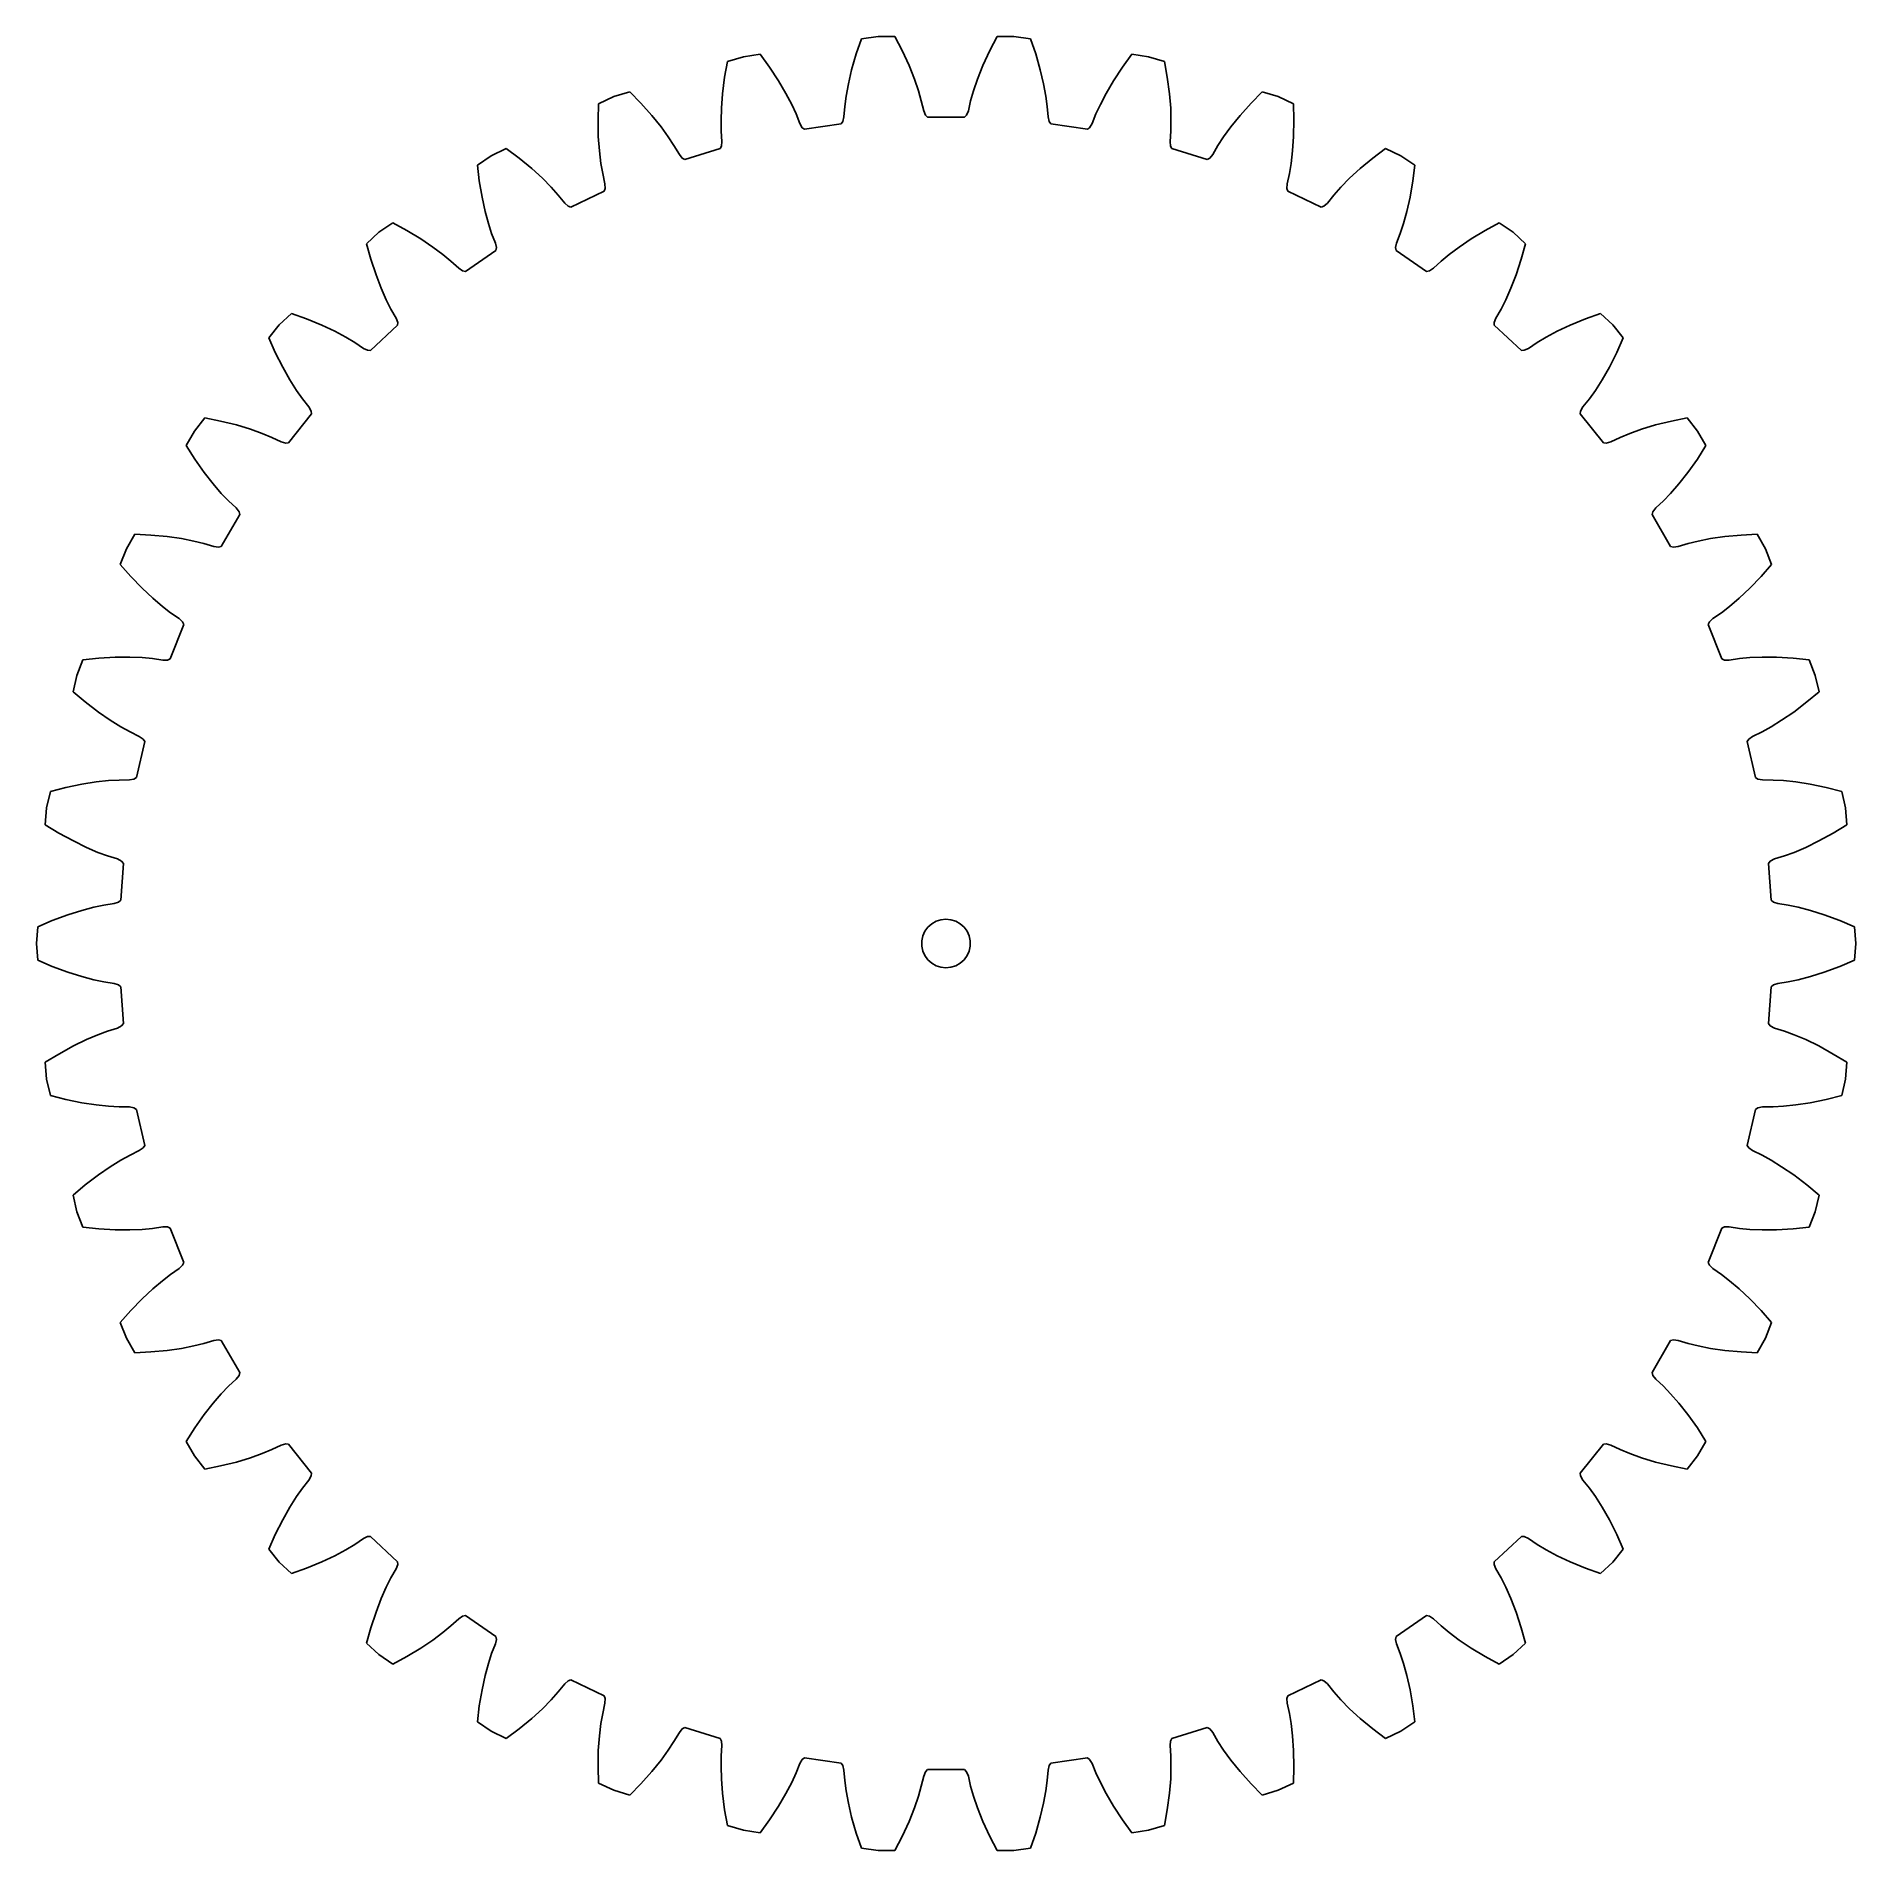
# Model space of a CAD drawing. Extents: x 0 to 112, y 0 to 112.
import ezdxf

# ---------------------------------------------------------------- set-up
doc = ezdxf.new("R2010")
doc.units = 0

msp = doc.modelspace()

# ---------------------------------------------------------------- linework, layer by layer
for p, q in [((50.81, 111.58), (50.5, 110.65)), ((51.84, 111.73), (50.81, 111.58)), ((52.87, 111.73), (51.84, 111.73)), ((53.32, 110.86), (52.87, 111.73)), ((59.18, 111.73), (58.72, 110.86)), ((60.21, 111.73), (59.18, 111.73)), ((61.23, 111.58), (60.21, 111.73)), ((61.55, 110.65), (61.23, 111.58)), ((42.57, 110.18), (42.39, 109.21)), ((43.56, 110.48), (42.57, 110.18)), ((44.58, 110.64), (43.56, 110.48)), ((45.16, 109.84), (44.58, 110.64)), ((45.71, 108.99), (45.16, 109.84)), ((50.5, 110.65), (50.21, 109.67)), ((53.75, 109.93), (53.32, 110.86)), ((54.08, 109.1), (53.75, 109.93)), ((58.3, 109.93), (57.97, 109.1)), ((58.72, 110.86), (58.3, 109.93)), ((61.83, 109.67), (61.55, 110.65)), ((66.89, 109.84), (66.33, 108.99)), ((67.47, 110.64), (66.89, 109.84)), ((68.49, 110.48), (67.47, 110.64)), ((69.48, 110.18), (68.49, 110.48)), ((69.65, 109.21), (69.48, 110.18)), ((42.39, 109.21), (42.26, 108.2)), ((46.16, 108.22), (45.71, 108.99)), ((50.01, 108.8), (49.87, 108.04)), ((50.21, 109.67), (50.01, 108.8)), ((54.33, 108.38), (54.08, 109.1)), ((57.97, 109.1), (57.72, 108.38)), ((62.03, 108.8), (61.83, 109.67)), ((62.17, 108.04), (62.03, 108.8)), ((66.33, 108.99), (65.88, 108.22)), ((69.78, 108.2), (69.65, 109.21)), ((34.62, 107.57), (34.59, 106.59)), ((35.56, 108.02), (34.62, 107.57)), ((36.54, 108.32), (35.56, 108.02)), ((37.23, 107.62), (36.54, 108.32)), ((37.91, 106.86), (37.23, 107.62)), ((42.26, 108.2), (42.19, 107.31)), ((46.52, 107.54), (46.16, 108.22)), ((49.87, 108.04), (49.79, 107.41)), ((54.5, 107.76), (54.33, 108.38)), ((54.65, 107.14), (54.5, 107.76)), ((57.54, 107.76), (57.4, 107.14)), ((57.72, 108.38), (57.54, 107.76)), ((62.25, 107.41), (62.17, 108.04)), ((65.88, 108.22), (65.53, 107.54)), ((69.86, 107.31), (69.78, 108.2)), ((74.81, 107.62), (74.13, 106.86)), ((75.5, 108.32), (74.81, 107.62)), ((76.49, 108.02), (75.5, 108.32)), ((77.42, 107.57), (76.49, 108.02)), ((77.45, 106.59), (77.42, 107.57)), ((34.59, 106.59), (34.61, 105.57)), ((38.47, 106.17), (37.91, 106.86)), ((42.19, 107.31), (42.17, 106.55)), ((42.17, 106.55), (42.18, 105.9)), ((46.79, 106.96), (46.52, 107.54)), ((47.02, 106.36), (46.79, 106.96)), ((49.67, 106.49), (49.57, 106.35)), ((49.74, 106.77), (49.67, 106.49)), ((49.79, 107.41), (49.74, 106.77)), ((54.76, 106.87), (54.65, 107.14)), ((54.88, 106.75), (54.76, 106.87)), ((57.16, 106.75), (54.88, 106.75)), ((57.29, 106.87), (57.16, 106.75)), ((57.4, 107.14), (57.29, 106.87)), ((62.31, 106.77), (62.25, 107.41)), ((62.37, 106.49), (62.31, 106.77)), ((62.48, 106.35), (62.37, 106.49)), ((65.26, 106.96), (65.02, 106.36)), ((65.53, 107.54), (65.26, 106.96)), ((69.88, 106.55), (69.86, 107.31)), ((69.87, 105.9), (69.88, 106.55)), ((74.13, 106.86), (73.57, 106.17)), ((77.43, 105.57), (77.45, 106.59)), ((34.61, 105.57), (34.68, 104.68)), ((38.92, 105.54), (38.47, 106.17)), ((39.27, 105.01), (38.92, 105.54)), ((42.18, 105.9), (42.22, 105.26)), ((47.17, 106.11), (47.02, 106.36)), ((47.31, 106.01), (47.17, 106.11)), ((49.57, 106.35), (47.31, 106.01)), ((64.73, 106.01), (62.48, 106.35)), ((64.87, 106.11), (64.73, 106.01)), ((65.02, 106.36), (64.87, 106.11)), ((69.82, 105.26), (69.87, 105.9)), ((73.12, 105.54), (72.77, 105.01)), ((73.57, 106.17), (73.12, 105.54)), ((77.37, 104.68), (77.43, 105.57)), ((28.01, 104.38), (27.16, 103.8)), ((28.94, 104.83), (28.01, 104.38)), ((29.73, 104.24), (28.94, 104.83)), ((30.51, 103.59), (29.73, 104.24)), ((34.68, 104.68), (34.77, 103.91)), ((39.6, 104.45), (39.27, 105.01)), ((39.78, 104.23), (39.6, 104.45)), ((39.94, 104.15), (39.78, 104.23)), ((42.11, 104.82), (39.94, 104.15)), ((42.2, 104.98), (42.11, 104.82)), ((42.22, 105.26), (42.2, 104.98)), ((69.85, 104.98), (69.82, 105.26)), ((69.93, 104.82), (69.85, 104.98)), ((72.11, 104.15), (69.93, 104.82)), ((72.27, 104.23), (72.11, 104.15)), ((72.45, 104.45), (72.27, 104.23)), ((72.77, 105.01), (72.45, 104.45)), ((77.28, 103.91), (77.37, 104.68)), ((82.32, 104.24), (81.53, 103.59)), ((83.1, 104.83), (82.32, 104.24)), ((84.03, 104.38), (83.1, 104.83)), ((84.89, 103.8), (84.03, 104.38)), ((27.16, 103.8), (27.27, 102.83)), ((31.17, 102.99), (30.51, 103.59)), ((34.77, 103.91), (34.88, 103.28)), ((34.88, 103.28), (35.01, 102.66)), ((77.03, 102.66), (77.17, 103.28)), ((77.17, 103.28), (77.28, 103.91)), ((81.53, 103.59), (80.87, 102.99)), ((84.77, 102.83), (84.89, 103.8)), ((27.27, 102.83), (27.45, 101.82)), ((31.71, 102.44), (31.17, 102.99)), ((32.14, 101.96), (31.71, 102.44)), ((32.54, 101.46), (32.14, 101.96)), ((34.97, 102.2), (32.92, 101.21)), ((35.03, 102.37), (34.97, 102.2)), ((35.01, 102.66), (35.03, 102.37)), ((77.01, 102.37), (77.03, 102.66)), ((77.07, 102.2), (77.01, 102.37)), ((79.12, 101.21), (77.07, 102.2)), ((79.91, 101.96), (79.51, 101.46)), ((80.34, 102.44), (79.91, 101.96)), ((80.87, 102.99), (80.34, 102.44)), ((84.6, 101.82), (84.77, 102.83)), ((27.45, 101.82), (27.64, 100.95)), ((27.64, 100.95), (27.84, 100.21)), ((32.75, 101.27), (32.54, 101.46)), ((32.92, 101.21), (32.75, 101.27)), ((79.29, 101.27), (79.12, 101.21)), ((79.51, 101.46), (79.29, 101.27)), ((84.2, 100.21), (84.41, 100.95)), ((84.41, 100.95), (84.6, 101.82)), ((21.95, 100.25), (21.09, 99.67)), ((22.81, 99.78), (21.95, 100.25)), ((23.68, 99.26), (22.81, 99.78)), ((27.84, 100.21), (28.04, 99.6)), ((84, 99.6), (84.2, 100.21)), ((89.23, 99.78), (88.36, 99.26)), ((90.1, 100.25), (89.23, 99.78)), ((90.95, 99.67), (90.1, 100.25)), ((21.09, 99.67), (20.34, 98.96)), ((20.34, 98.96), (20.6, 98.02)), ((24.42, 98.76), (23.68, 99.26)), ((25.04, 98.3), (24.42, 98.76)), ((28.04, 99.6), (28.28, 99)), ((28.28, 99), (28.33, 98.72)), ((28.33, 98.72), (28.3, 98.55)), ((83.71, 98.72), (83.77, 99)), ((83.74, 98.55), (83.71, 98.72)), ((83.77, 99), (84, 99.6)), ((87.62, 98.76), (87.01, 98.3)), ((88.36, 99.26), (87.62, 98.76)), ((91.71, 98.96), (90.95, 99.67)), ((91.45, 98.02), (91.71, 98.96)), ((20.6, 98.02), (20.92, 97.05)), ((25.53, 97.89), (25.04, 98.3)), ((26.01, 97.45), (25.53, 97.89)), ((28.3, 98.55), (26.42, 97.26)), ((85.62, 97.26), (83.74, 98.55)), ((86.51, 97.89), (86.04, 97.45)), ((87.01, 98.3), (86.51, 97.89)), ((91.13, 97.05), (91.45, 98.02)), ((20.92, 97.05), (21.24, 96.22)), ((26.25, 97.3), (26.01, 97.45)), ((26.42, 97.26), (26.25, 97.3)), ((85.8, 97.3), (85.62, 97.26)), ((86.04, 97.45), (85.8, 97.3)), ((90.81, 96.22), (91.13, 97.05)), ((21.24, 96.22), (21.55, 95.51)), ((21.55, 95.51), (21.84, 94.94)), ((90.21, 94.94), (90.5, 95.51)), ((90.5, 95.51), (90.81, 96.22)), ((15.71, 94.67), (14.96, 93.97)), ((16.64, 94.34), (15.71, 94.67)), ((17.58, 93.95), (16.64, 94.34)), ((21.84, 94.94), (22.16, 94.38)), ((22.16, 94.38), (22.26, 94.12)), ((89.79, 94.12), (89.89, 94.38)), ((89.89, 94.38), (90.21, 94.94)), ((95.41, 94.34), (94.47, 93.95)), ((96.33, 94.67), (95.41, 94.34)), ((97.09, 93.97), (96.33, 94.67)), ((14.96, 93.97), (14.31, 93.16)), ((14.31, 93.16), (14.71, 92.27)), ((18.39, 93.57), (17.58, 93.95)), ((19.06, 93.21), (18.39, 93.57)), ((19.61, 92.87), (19.06, 93.21)), ((22.25, 93.94), (20.58, 92.39)), ((22.26, 94.12), (22.25, 93.94)), ((89.79, 93.94), (89.79, 94.12)), ((91.46, 92.39), (89.79, 93.94)), ((92.98, 93.21), (92.43, 92.87)), ((93.66, 93.57), (92.98, 93.21)), ((94.47, 93.95), (93.66, 93.57)), ((97.73, 93.16), (97.09, 93.97)), ((97.34, 92.27), (97.73, 93.16)), ((14.71, 92.27), (15.17, 91.36)), ((20.14, 92.52), (19.61, 92.87)), ((20.4, 92.4), (20.14, 92.52)), ((20.58, 92.39), (20.4, 92.4)), ((91.64, 92.4), (91.46, 92.39)), ((91.9, 92.52), (91.64, 92.4)), ((92.43, 92.87), (91.9, 92.52)), ((96.88, 91.36), (97.34, 92.27)), ((15.17, 91.36), (15.61, 90.58)), ((96.43, 90.58), (96.88, 91.36)), ((15.61, 90.58), (16.02, 89.93)), ((16.02, 89.93), (16.4, 89.41)), ((95.65, 89.41), (96.02, 89.93)), ((96.02, 89.93), (96.43, 90.58)), ((16.4, 89.41), (16.79, 88.91)), ((16.79, 88.91), (16.93, 88.66)), ((16.93, 88.66), (16.95, 88.48)), ((95.09, 88.48), (95.11, 88.66)), ((95.11, 88.66), (95.25, 88.91)), ((95.25, 88.91), (95.65, 89.41)), ((9.73, 87.42), (9.22, 86.53)), ((10.38, 88.23), (9.73, 87.42)), ((11.34, 88.04), (10.38, 88.23)), ((12.33, 87.8), (11.34, 88.04)), ((13.19, 87.54), (12.33, 87.8)), ((13.91, 87.28), (13.19, 87.54)), ((16.95, 88.48), (15.53, 86.7)), ((96.51, 86.7), (95.09, 88.48)), ((98.86, 87.54), (98.14, 87.28)), ((99.71, 87.8), (98.86, 87.54)), ((100.7, 88.04), (99.71, 87.8)), ((101.67, 88.23), (100.7, 88.04)), ((102.31, 87.42), (101.67, 88.23)), ((102.83, 86.53), (102.31, 87.42)), ((9.22, 86.53), (9.75, 85.7)), ((14.5, 87.03), (13.91, 87.28)), ((15.08, 86.76), (14.5, 87.03)), ((15.36, 86.68), (15.08, 86.76)), ((15.53, 86.7), (15.36, 86.68)), ((96.69, 86.68), (96.51, 86.7)), ((96.96, 86.76), (96.69, 86.68)), ((97.54, 87.03), (96.96, 86.76)), ((98.14, 87.28), (97.54, 87.03)), ((102.3, 85.7), (102.83, 86.53)), ((9.75, 85.7), (10.34, 84.87)), ((101.71, 84.87), (102.3, 85.7)), ((10.34, 84.87), (10.89, 84.17)), ((10.89, 84.17), (11.39, 83.59)), ((100.65, 83.59), (101.16, 84.17)), ((101.16, 84.17), (101.71, 84.87)), ((11.39, 83.59), (11.84, 83.13)), ((11.84, 83.13), (12.31, 82.69)), ((99.74, 82.69), (100.21, 83.13)), ((100.21, 83.13), (100.65, 83.59)), ((12.53, 82.29), (11.39, 80.32)), ((12.31, 82.69), (12.48, 82.46)), ((12.48, 82.46), (12.53, 82.29)), ((99.52, 82.29), (99.56, 82.46)), ((100.65, 80.32), (99.52, 82.29)), ((99.56, 82.46), (99.74, 82.69)), ((6.06, 81.07), (5.55, 80.17)), ((7.05, 81.02), (6.06, 81.07)), ((8.06, 80.93), (7.05, 81.02)), ((8.94, 80.8), (8.06, 80.93)), ((9.7, 80.65), (8.94, 80.8)), ((103.1, 80.8), (102.35, 80.65)), ((103.99, 80.93), (103.1, 80.8)), ((105, 81.02), (103.99, 80.93)), ((105.98, 81.07), (105, 81.02)), ((106.5, 80.17), (105.98, 81.07)), ((5.55, 80.17), (5.17, 79.21)), ((10.32, 80.5), (9.7, 80.65)), ((10.93, 80.31), (10.32, 80.5)), ((11.22, 80.27), (10.93, 80.31)), ((11.39, 80.32), (11.22, 80.27)), ((100.83, 80.27), (100.65, 80.32)), ((101.11, 80.31), (100.83, 80.27)), ((101.73, 80.5), (101.11, 80.31)), ((102.35, 80.65), (101.73, 80.5)), ((106.87, 79.21), (106.5, 80.17)), ((5.17, 79.21), (5.82, 78.47)), ((5.82, 78.47), (6.52, 77.74)), ((105.52, 77.74), (106.23, 78.47)), ((106.23, 78.47), (106.87, 79.21)), ((6.52, 77.74), (7.17, 77.13)), ((104.87, 77.13), (105.52, 77.74)), ((7.17, 77.13), (7.76, 76.63)), ((7.76, 76.63), (8.27, 76.24)), ((8.27, 76.24), (8.8, 75.88)), ((103.25, 75.88), (103.78, 76.24)), ((103.78, 76.24), (104.28, 76.63)), ((104.28, 76.63), (104.87, 77.13)), ((9.08, 75.51), (8.24, 73.39)), ((8.8, 75.88), (9, 75.68)), ((9, 75.68), (9.08, 75.51)), ((102.97, 75.51), (103.04, 75.68)), ((103.8, 73.39), (102.97, 75.51)), ((103.04, 75.68), (103.25, 75.88)), ((2.87, 73.34), (2.49, 72.38)), ((3.84, 73.44), (2.87, 73.34)), ((4.86, 73.5), (3.84, 73.44)), ((5.75, 73.51), (4.86, 73.5)), ((6.52, 73.47), (5.75, 73.51)), ((7.16, 73.41), (6.52, 73.47)), ((7.79, 73.32), (7.16, 73.41)), ((8.08, 73.32), (7.79, 73.32)), ((8.24, 73.39), (8.08, 73.32)), ((103.96, 73.32), (103.8, 73.39)), ((104.25, 73.32), (103.96, 73.32)), ((104.89, 73.41), (104.25, 73.32)), ((105.52, 73.47), (104.89, 73.41)), ((106.29, 73.51), (105.52, 73.47)), ((107.18, 73.5), (106.29, 73.51)), ((108.2, 73.44), (107.18, 73.5)), ((109.18, 73.34), (108.2, 73.44)), ((109.56, 72.38), (109.18, 73.34)), ((2.49, 72.38), (2.26, 71.37)), ((109.79, 71.37), (109.56, 72.38)), ((2.26, 71.37), (3.01, 70.74)), ((3.01, 70.74), (3.82, 70.12)), ((108.23, 70.12), (109.04, 70.74)), ((109.04, 70.74), (109.79, 71.37)), ((3.82, 70.12), (4.55, 69.61)), ((4.55, 69.61), (5.2, 69.21)), ((106.84, 69.21), (107.49, 69.61)), ((107.49, 69.61), (108.23, 70.12)), ((5.2, 69.21), (5.77, 68.9)), ((5.77, 68.9), (6.34, 68.61)), ((6.34, 68.61), (6.58, 68.45)), ((6.58, 68.45), (6.67, 68.3)), ((105.37, 68.3), (105.47, 68.45)), ((105.47, 68.45), (105.7, 68.61)), ((105.7, 68.61), (106.28, 68.9)), ((106.28, 68.9), (106.84, 69.21)), ((6.67, 68.3), (6.17, 66.08)), ((105.88, 66.08), (105.37, 68.3)), ((0.86, 65.22), (0.63, 64.22)), ((1.81, 65.47), (0.86, 65.22)), ((2.8, 65.68), (1.81, 65.47)), ((3.69, 65.82), (2.8, 65.68)), ((4.45, 65.9), (3.69, 65.82)), ((5.09, 65.93), (4.45, 65.9)), ((5.73, 65.94), (5.09, 65.93)), ((6.01, 65.98), (5.73, 65.94)), ((6.17, 66.08), (6.01, 65.98)), ((106.03, 65.98), (105.88, 66.08)), ((106.31, 65.94), (106.03, 65.98)), ((106.96, 65.93), (106.31, 65.94)), ((107.6, 65.9), (106.96, 65.93)), ((108.36, 65.82), (107.6, 65.9)), ((109.24, 65.68), (108.36, 65.82)), ((110.24, 65.47), (109.24, 65.68)), ((111.19, 65.22), (110.24, 65.47)), ((111.42, 64.22), (111.19, 65.22)), ((0.63, 64.22), (0.55, 63.18)), ((111.5, 63.18), (111.42, 64.22)), ((0.55, 63.18), (1.38, 62.67)), ((110.66, 62.67), (111.5, 63.18)), ((1.38, 62.67), (2.28, 62.18)), ((2.28, 62.18), (3.08, 61.78)), ((3.08, 61.78), (3.78, 61.48)), ((108.26, 61.48), (108.97, 61.78)), ((108.97, 61.78), (109.77, 62.18)), ((109.77, 62.18), (110.66, 62.67)), ((3.78, 61.48), (4.39, 61.26)), ((4.39, 61.26), (5, 61.07)), ((5, 61.07), (5.25, 60.94)), ((5.37, 60.8), (5.2, 58.53)), ((5.25, 60.94), (5.37, 60.8)), ((106.67, 60.8), (106.79, 60.94)), ((106.84, 58.53), (106.67, 60.8)), ((106.79, 60.94), (107.05, 61.07)), ((107.05, 61.07), (107.66, 61.26)), ((107.66, 61.26), (108.26, 61.48)), ((4.79, 58.33), (4.16, 58.23)), ((5.06, 58.42), (4.79, 58.33)), ((5.2, 58.53), (5.06, 58.42)), ((106.98, 58.42), (106.84, 58.53)), ((107.25, 58.33), (106.98, 58.42)), ((107.89, 58.23), (107.25, 58.33)), ((0.98, 57.28), (0.08, 56.9)), ((1.94, 57.64), (0.98, 57.28)), ((2.79, 57.9), (1.94, 57.64)), ((3.53, 58.1), (2.79, 57.9)), ((4.16, 58.23), (3.53, 58.1)), ((55.14, 57.08), (55.41, 57.24)), ((55.41, 57.24), (55.71, 57.33)), ((55.71, 57.33), (56.02, 57.37)), ((56.02, 57.37), (56.33, 57.33)), ((56.33, 57.33), (56.63, 57.24)), ((56.63, 57.24), (56.9, 57.08)), ((108.51, 58.1), (107.89, 58.23)), ((109.26, 57.9), (108.51, 58.1)), ((110.11, 57.64), (109.26, 57.9)), ((111.07, 57.28), (110.11, 57.64)), ((111.97, 56.9), (111.07, 57.28)), ((0.08, 56.9), (0, 55.87)), ((54.53, 56.02), (54.6, 56.33)), ((54.53, 55.71), (54.53, 56.02)), ((54.6, 56.33), (54.72, 56.62)), ((54.72, 56.62), (54.91, 56.87)), ((54.91, 56.87), (55.14, 57.08)), ((56.9, 57.08), (57.14, 56.87)), ((57.14, 56.87), (57.32, 56.62)), ((57.32, 56.62), (57.45, 56.33)), ((57.45, 56.33), (57.51, 56.02)), ((57.51, 56.02), (57.51, 55.71)), ((112.05, 55.87), (111.97, 56.9)), ((0, 55.87), (0.08, 54.84)), ((54.6, 55.4), (54.53, 55.71)), ((54.72, 55.12), (54.6, 55.4)), ((54.91, 54.86), (54.72, 55.12)), ((57.32, 55.12), (57.14, 54.86)), ((57.45, 55.4), (57.32, 55.12)), ((57.51, 55.71), (57.45, 55.4)), ((111.97, 54.84), (112.05, 55.87)), ((0.08, 54.84), (0.98, 54.45)), ((0.98, 54.45), (1.94, 54.1)), ((1.94, 54.1), (2.79, 53.83)), ((2.79, 53.83), (3.53, 53.63)), ((55.14, 54.65), (54.91, 54.86)), ((55.41, 54.5), (55.14, 54.65)), ((55.71, 54.4), (55.41, 54.5)), ((56.02, 54.37), (55.71, 54.4)), ((56.33, 54.4), (56.02, 54.37)), ((56.63, 54.5), (56.33, 54.4)), ((56.9, 54.65), (56.63, 54.5)), ((57.14, 54.86), (56.9, 54.65)), ((108.51, 53.63), (109.26, 53.83)), ((109.26, 53.83), (110.11, 54.1)), ((110.11, 54.1), (111.07, 54.45)), ((111.07, 54.45), (111.97, 54.84)), ((3.53, 53.63), (4.16, 53.5)), ((4.16, 53.5), (4.79, 53.4)), ((4.79, 53.4), (5.06, 53.32)), ((5.06, 53.32), (5.2, 53.2)), ((5.2, 53.2), (5.37, 50.93)), ((106.67, 50.93), (106.84, 53.2)), ((106.84, 53.2), (106.98, 53.32)), ((106.98, 53.32), (107.25, 53.4)), ((107.25, 53.4), (107.89, 53.5)), ((107.89, 53.5), (108.51, 53.63)), ((4.39, 50.47), (3.78, 50.25)), ((5, 50.66), (4.39, 50.47)), ((5.25, 50.79), (5, 50.66)), ((5.37, 50.93), (5.25, 50.79)), ((106.79, 50.79), (106.67, 50.93)), ((107.05, 50.66), (106.79, 50.79)), ((107.66, 50.47), (107.05, 50.66)), ((108.26, 50.25), (107.66, 50.47)), ((2.28, 49.56), (1.38, 49.06)), ((3.08, 49.95), (2.28, 49.56)), ((3.78, 50.25), (3.08, 49.95)), ((108.97, 49.95), (108.26, 50.25)), ((109.77, 49.56), (108.97, 49.95)), ((110.66, 49.06), (109.77, 49.56)), ((1.38, 49.06), (0.55, 48.55)), ((0.55, 48.55), (0.63, 47.52)), ((111.5, 48.55), (110.66, 49.06)), ((111.42, 47.52), (111.5, 48.55)), ((0.63, 47.52), (0.86, 46.51)), ((111.19, 46.51), (111.42, 47.52)), ((0.86, 46.51), (1.81, 46.26)), ((1.81, 46.26), (2.8, 46.05)), ((2.8, 46.05), (3.69, 45.92)), ((108.36, 45.92), (109.24, 46.05)), ((109.24, 46.05), (110.24, 46.26)), ((110.24, 46.26), (111.19, 46.51)), ((3.69, 45.92), (4.45, 45.84)), ((4.45, 45.84), (5.09, 45.8)), ((5.09, 45.8), (5.73, 45.8)), ((5.73, 45.8), (6.01, 45.75)), ((6.01, 45.75), (6.17, 45.65)), ((6.17, 45.65), (6.67, 43.43)), ((105.37, 43.43), (105.88, 45.65)), ((105.88, 45.65), (106.03, 45.75)), ((106.03, 45.75), (106.31, 45.8)), ((106.31, 45.8), (106.96, 45.8)), ((106.96, 45.8), (107.6, 45.84)), ((107.6, 45.84), (108.36, 45.92)), ((5.77, 42.84), (5.2, 42.53)), ((6.34, 43.12), (5.77, 42.84)), ((6.58, 43.28), (6.34, 43.12)), ((6.67, 43.43), (6.58, 43.28)), ((105.47, 43.28), (105.37, 43.43)), ((105.7, 43.12), (105.47, 43.28)), ((106.28, 42.84), (105.7, 43.12)), ((106.84, 42.53), (106.28, 42.84)), ((3.82, 41.62), (3.01, 41)), ((4.55, 42.12), (3.82, 41.62)), ((5.2, 42.53), (4.55, 42.12)), ((107.49, 42.12), (106.84, 42.53)), ((108.23, 41.62), (107.49, 42.12)), ((109.04, 41), (108.23, 41.62)), ((3.01, 41), (2.26, 40.36)), ((2.26, 40.36), (2.49, 39.35)), ((109.79, 40.36), (109.04, 41)), ((109.56, 39.35), (109.79, 40.36)), ((2.49, 39.35), (2.87, 38.39)), ((109.18, 38.39), (109.56, 39.35)), ((2.87, 38.39), (3.84, 38.29)), ((3.84, 38.29), (4.86, 38.23)), ((4.86, 38.23), (5.75, 38.23)), ((5.75, 38.23), (6.52, 38.26)), ((6.52, 38.26), (7.16, 38.32)), ((7.16, 38.32), (7.79, 38.41)), ((7.79, 38.41), (8.08, 38.41)), ((8.08, 38.41), (8.24, 38.34)), ((8.24, 38.34), (9.08, 36.22)), ((102.97, 36.22), (103.8, 38.34)), ((103.8, 38.34), (103.96, 38.41)), ((103.96, 38.41), (104.25, 38.41)), ((104.25, 38.41), (104.89, 38.32)), ((104.89, 38.32), (105.52, 38.26)), ((105.52, 38.26), (106.29, 38.23)), ((106.29, 38.23), (107.18, 38.23)), ((107.18, 38.23), (108.2, 38.29)), ((108.2, 38.29), (109.18, 38.39)), ((8.8, 35.86), (8.27, 35.49)), ((9, 36.05), (8.8, 35.86)), ((9.08, 36.22), (9, 36.05)), ((103.04, 36.05), (102.97, 36.22)), ((103.25, 35.86), (103.04, 36.05)), ((103.78, 35.49), (103.25, 35.86)), ((7.76, 35.1), (7.17, 34.6)), ((8.27, 35.49), (7.76, 35.1)), ((104.28, 35.1), (103.78, 35.49)), ((104.87, 34.6), (104.28, 35.1)), ((6.52, 33.99), (5.82, 33.26)), ((7.17, 34.6), (6.52, 33.99)), ((105.52, 33.99), (104.87, 34.6)), ((106.23, 33.26), (105.52, 33.99)), ((5.82, 33.26), (5.17, 32.52)), ((5.17, 32.52), (5.55, 31.56)), ((106.87, 32.52), (106.23, 33.26)), ((106.5, 31.56), (106.87, 32.52)), ((5.55, 31.56), (6.06, 30.66)), ((10.32, 31.23), (10.93, 31.42)), ((10.93, 31.42), (11.22, 31.46)), ((11.22, 31.46), (11.39, 31.41)), ((11.39, 31.41), (12.53, 29.44)), ((99.52, 29.44), (100.65, 31.41)), ((100.65, 31.41), (100.83, 31.46)), ((100.83, 31.46), (101.11, 31.42)), ((101.11, 31.42), (101.73, 31.23)), ((105.98, 30.66), (106.5, 31.56)), ((6.06, 30.66), (7.05, 30.71)), ((7.05, 30.71), (8.06, 30.8)), ((8.06, 30.8), (8.94, 30.93)), ((8.94, 30.93), (9.7, 31.08)), ((9.7, 31.08), (10.32, 31.23)), ((101.73, 31.23), (102.35, 31.08)), ((102.35, 31.08), (103.1, 30.93)), ((103.1, 30.93), (103.99, 30.8)), ((103.99, 30.8), (105, 30.71)), ((105, 30.71), (105.98, 30.66)), ((12.48, 29.27), (12.31, 29.04)), ((12.53, 29.44), (12.48, 29.27)), ((99.56, 29.27), (99.52, 29.44)), ((99.74, 29.04), (99.56, 29.27)), ((11.39, 28.14), (10.89, 27.56)), ((11.84, 28.6), (11.39, 28.14)), ((12.31, 29.04), (11.84, 28.6)), ((100.21, 28.6), (99.74, 29.04)), ((100.65, 28.14), (100.21, 28.6)), ((101.16, 27.56), (100.65, 28.14)), ((10.89, 27.56), (10.34, 26.86)), ((101.71, 26.86), (101.16, 27.56)), ((9.75, 26.03), (9.22, 25.2)), ((10.34, 26.86), (9.75, 26.03)), ((102.3, 26.03), (101.71, 26.86)), ((102.83, 25.2), (102.3, 26.03)), ((9.22, 25.2), (9.73, 24.31)), ((13.91, 24.45), (14.5, 24.7)), ((14.5, 24.7), (15.08, 24.97)), ((15.08, 24.97), (15.36, 25.05)), ((15.36, 25.05), (15.53, 25.03)), ((15.53, 25.03), (16.95, 23.25)), ((95.09, 23.25), (96.51, 25.03)), ((96.51, 25.03), (96.69, 25.05)), ((96.69, 25.05), (96.96, 24.97)), ((96.96, 24.97), (97.54, 24.7)), ((97.54, 24.7), (98.14, 24.45)), ((102.31, 24.31), (102.83, 25.2)), ((9.73, 24.31), (10.38, 23.5)), ((10.38, 23.5), (11.34, 23.69)), ((11.34, 23.69), (12.33, 23.93)), ((12.33, 23.93), (13.19, 24.19)), ((13.19, 24.19), (13.91, 24.45)), ((98.14, 24.45), (98.86, 24.19)), ((98.86, 24.19), (99.71, 23.93)), ((99.71, 23.93), (100.7, 23.69)), ((100.7, 23.69), (101.67, 23.5)), ((101.67, 23.5), (102.31, 24.31)), ((16.79, 22.82), (16.4, 22.32)), ((16.93, 23.08), (16.79, 22.82)), ((16.95, 23.25), (16.93, 23.08)), ((95.11, 23.08), (95.09, 23.25)), ((95.25, 22.82), (95.11, 23.08)), ((95.65, 22.32), (95.25, 22.82)), ((16.02, 21.8), (15.61, 21.15)), ((16.4, 22.32), (16.02, 21.8)), ((96.02, 21.8), (95.65, 22.32)), ((96.43, 21.15), (96.02, 21.8)), ((15.17, 20.38), (14.71, 19.47)), ((15.61, 21.15), (15.17, 20.38)), ((96.88, 20.38), (96.43, 21.15)), ((97.34, 19.47), (96.88, 20.38)), ((14.71, 19.47), (14.31, 18.57)), ((19.61, 18.86), (20.14, 19.22)), ((20.14, 19.22), (20.4, 19.34)), ((20.4, 19.34), (20.58, 19.34)), ((20.58, 19.34), (22.25, 17.79)), ((89.79, 17.79), (91.46, 19.34)), ((91.46, 19.34), (91.64, 19.34)), ((91.64, 19.34), (91.9, 19.22)), ((91.9, 19.22), (92.43, 18.86)), ((97.73, 18.57), (97.34, 19.47)), ((14.31, 18.57), (14.96, 17.76)), ((17.58, 17.78), (18.39, 18.16)), ((18.39, 18.16), (19.06, 18.53)), ((19.06, 18.53), (19.61, 18.86)), ((92.43, 18.86), (92.98, 18.53)), ((92.98, 18.53), (93.66, 18.16)), ((93.66, 18.16), (94.47, 17.78)), ((97.09, 17.76), (97.73, 18.57)), ((14.96, 17.76), (15.71, 17.06)), ((15.71, 17.06), (16.64, 17.39)), ((16.64, 17.39), (17.58, 17.78)), ((22.16, 17.35), (21.84, 16.79)), ((22.26, 17.62), (22.16, 17.35)), ((22.25, 17.79), (22.26, 17.62)), ((89.79, 17.62), (89.79, 17.79)), ((89.89, 17.35), (89.79, 17.62)), ((90.21, 16.79), (89.89, 17.35)), ((94.47, 17.78), (95.41, 17.39)), ((95.41, 17.39), (96.33, 17.06)), ((96.33, 17.06), (97.09, 17.76)), ((21.55, 16.22), (21.24, 15.52)), ((21.84, 16.79), (21.55, 16.22)), ((90.5, 16.22), (90.21, 16.79)), ((90.81, 15.52), (90.5, 16.22)), ((20.92, 14.68), (20.6, 13.71)), ((21.24, 15.52), (20.92, 14.68)), ((91.13, 14.68), (90.81, 15.52)), ((91.45, 13.71), (91.13, 14.68)), ((20.6, 13.71), (20.34, 12.77)), ((25.04, 13.43), (25.53, 13.84)), ((25.53, 13.84), (26.01, 14.28)), ((26.01, 14.28), (26.25, 14.43)), ((26.25, 14.43), (26.42, 14.47)), ((26.42, 14.47), (28.3, 13.19)), ((83.74, 13.19), (85.62, 14.47)), ((85.62, 14.47), (85.8, 14.43)), ((85.8, 14.43), (86.04, 14.28)), ((86.04, 14.28), (86.51, 13.84)), ((86.51, 13.84), (87.01, 13.43)), ((91.71, 12.77), (91.45, 13.71)), ((20.34, 12.77), (21.09, 12.07)), ((22.81, 11.95), (23.68, 12.47)), ((23.68, 12.47), (24.42, 12.97)), ((24.42, 12.97), (25.04, 13.43)), ((28.28, 12.73), (28.04, 12.13)), ((28.33, 13.01), (28.28, 12.73)), ((28.3, 13.19), (28.33, 13.01)), ((83.71, 13.01), (83.74, 13.19)), ((83.77, 12.73), (83.71, 13.01)), ((84, 12.13), (83.77, 12.73)), ((87.01, 13.43), (87.62, 12.97)), ((87.62, 12.97), (88.36, 12.47)), ((88.36, 12.47), (89.23, 11.95)), ((90.95, 12.07), (91.71, 12.77)), ((21.09, 12.07), (21.95, 11.48)), ((21.95, 11.48), (22.81, 11.95)), ((27.84, 11.52), (27.64, 10.78)), ((28.04, 12.13), (27.84, 11.52)), ((84.2, 11.52), (84, 12.13)), ((84.41, 10.78), (84.2, 11.52)), ((89.23, 11.95), (90.1, 11.48)), ((90.1, 11.48), (90.95, 12.07)), ((27.64, 10.78), (27.45, 9.91)), ((32.14, 9.77), (32.54, 10.27)), ((32.54, 10.27), (32.75, 10.46)), ((32.75, 10.46), (32.92, 10.52)), ((32.92, 10.52), (34.97, 9.53)), ((77.07, 9.53), (79.12, 10.52)), ((79.12, 10.52), (79.29, 10.46)), ((79.29, 10.46), (79.51, 10.27)), ((79.51, 10.27), (79.91, 9.77)), ((84.6, 9.91), (84.41, 10.78)), ((27.45, 9.91), (27.27, 8.91)), ((31.17, 8.74), (31.71, 9.29)), ((31.71, 9.29), (32.14, 9.77)), ((35.01, 9.08), (34.88, 8.45)), ((34.97, 9.53), (35.03, 9.36)), ((35.03, 9.36), (35.01, 9.08)), ((77.01, 9.36), (77.07, 9.53)), ((77.03, 9.08), (77.01, 9.36)), ((77.17, 8.45), (77.03, 9.08)), ((79.91, 9.77), (80.34, 9.29)), ((80.34, 9.29), (80.87, 8.74)), ((84.77, 8.91), (84.6, 9.91)), ((27.27, 8.91), (27.16, 7.93)), ((27.16, 7.93), (28.01, 7.35)), ((29.73, 7.49), (30.51, 8.14)), ((30.51, 8.14), (31.17, 8.74)), ((34.88, 8.45), (34.77, 7.82)), ((77.28, 7.82), (77.17, 8.45)), ((80.87, 8.74), (81.53, 8.14)), ((81.53, 8.14), (82.32, 7.49)), ((84.03, 7.35), (84.89, 7.93)), ((84.89, 7.93), (84.77, 8.91)), ((28.01, 7.35), (28.94, 6.9)), ((28.94, 6.9), (29.73, 7.49)), ((34.68, 7.06), (34.61, 6.16)), ((34.77, 7.82), (34.68, 7.06)), ((38.92, 6.19), (39.27, 6.72)), ((39.27, 6.72), (39.6, 7.28)), ((39.6, 7.28), (39.78, 7.5)), ((39.78, 7.5), (39.94, 7.58)), ((39.94, 7.58), (42.11, 6.91)), ((42.11, 6.91), (42.2, 6.75)), ((42.2, 6.75), (42.22, 6.47)), ((69.82, 6.47), (69.85, 6.75)), ((69.85, 6.75), (69.93, 6.91)), ((69.93, 6.91), (72.11, 7.58)), ((72.11, 7.58), (72.27, 7.5)), ((72.27, 7.5), (72.45, 7.28)), ((72.45, 7.28), (72.77, 6.72)), ((72.77, 6.72), (73.12, 6.19)), ((77.37, 7.06), (77.28, 7.82)), ((77.43, 6.16), (77.37, 7.06)), ((82.32, 7.49), (83.1, 6.9)), ((83.1, 6.9), (84.03, 7.35)), ((34.61, 6.16), (34.59, 5.15)), ((38.47, 5.57), (38.92, 6.19)), ((42.18, 5.83), (42.17, 5.19)), ((42.22, 6.47), (42.18, 5.83)), ((47.02, 5.37), (47.17, 5.62)), ((47.17, 5.62), (47.31, 5.72)), ((47.31, 5.72), (49.57, 5.38)), ((62.48, 5.38), (64.73, 5.72)), ((64.73, 5.72), (64.87, 5.62)), ((64.87, 5.62), (65.02, 5.37)), ((69.87, 5.83), (69.82, 6.47)), ((69.88, 5.19), (69.87, 5.83)), ((73.12, 6.19), (73.57, 5.57)), ((77.45, 5.15), (77.43, 6.16)), ((34.59, 5.15), (34.62, 4.16)), ((37.23, 4.11), (37.91, 4.87)), ((37.91, 4.87), (38.47, 5.57)), ((42.17, 5.19), (42.19, 4.42)), ((46.52, 4.19), (46.79, 4.78)), ((46.79, 4.78), (47.02, 5.37)), ((49.57, 5.38), (49.67, 5.24)), ((49.67, 5.24), (49.74, 4.96)), ((49.74, 4.96), (49.79, 4.32)), ((54.5, 3.97), (54.65, 4.59)), ((54.65, 4.59), (54.76, 4.86)), ((54.76, 4.86), (54.88, 4.99)), ((54.88, 4.99), (57.16, 4.99)), ((57.16, 4.99), (57.29, 4.86)), ((57.29, 4.86), (57.4, 4.59)), ((57.4, 4.59), (57.54, 3.97)), ((62.25, 4.32), (62.31, 4.96)), ((62.31, 4.96), (62.37, 5.24)), ((62.37, 5.24), (62.48, 5.38)), ((65.02, 5.37), (65.26, 4.78)), ((65.26, 4.78), (65.53, 4.19)), ((69.86, 4.42), (69.88, 5.19)), ((73.57, 5.57), (74.13, 4.87)), ((74.13, 4.87), (74.81, 4.11)), ((77.42, 4.16), (77.45, 5.15)), ((34.62, 4.16), (35.56, 3.72)), ((35.56, 3.72), (36.54, 3.41)), ((36.54, 3.41), (37.23, 4.11)), ((42.19, 4.42), (42.26, 3.53)), ((42.26, 3.53), (42.39, 2.52)), ((45.71, 2.74), (46.16, 3.51)), ((46.16, 3.51), (46.52, 4.19)), ((49.79, 4.32), (49.87, 3.69)), ((49.87, 3.69), (50.01, 2.93)), ((54.33, 3.35), (54.5, 3.97)), ((57.54, 3.97), (57.72, 3.35)), ((62.03, 2.93), (62.17, 3.69)), ((62.17, 3.69), (62.25, 4.32)), ((65.53, 4.19), (65.88, 3.51)), ((65.88, 3.51), (66.33, 2.74)), ((69.65, 2.52), (69.78, 3.53)), ((69.78, 3.53), (69.86, 4.42)), ((74.81, 4.11), (75.5, 3.41)), ((75.5, 3.41), (76.49, 3.72)), ((76.49, 3.72), (77.42, 4.16)), ((42.39, 2.52), (42.57, 1.55)), ((45.16, 1.89), (45.71, 2.74)), ((50.01, 2.93), (50.21, 2.06)), ((53.75, 1.8), (54.08, 2.63)), ((54.08, 2.63), (54.33, 3.35)), ((57.72, 3.35), (57.97, 2.63)), ((57.97, 2.63), (58.3, 1.8)), ((61.83, 2.06), (62.03, 2.93)), ((66.33, 2.74), (66.89, 1.89)), ((69.48, 1.55), (69.65, 2.52)), ((42.57, 1.55), (43.56, 1.25)), ((43.56, 1.25), (44.58, 1.09)), ((44.58, 1.09), (45.16, 1.89)), ((50.21, 2.06), (50.5, 1.08)), ((53.32, 0.87), (53.75, 1.8)), ((58.3, 1.8), (58.72, 0.87)), ((61.55, 1.08), (61.83, 2.06)), ((66.89, 1.89), (67.47, 1.09)), ((67.47, 1.09), (68.49, 1.25)), ((68.49, 1.25), (69.48, 1.55)), ((50.5, 1.08), (50.81, 0.15)), ((50.81, 0.15), (51.84, 0)), ((51.84, 0), (52.87, 0)), ((52.87, 0), (53.32, 0.87)), ((58.72, 0.87), (59.18, 0)), ((59.18, 0), (60.21, 0)), ((60.21, 0), (61.23, 0.15)), ((61.23, 0.15), (61.55, 1.08))]:
    msp.add_line(p, q)

doc.saveas('drawing.dxf')
